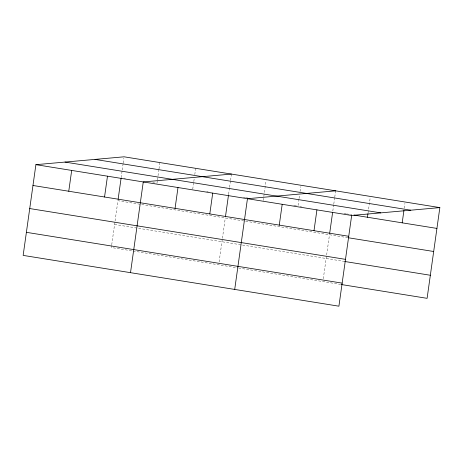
<?xml version="1.0" encoding="UTF-8"?>
<svg xmlns="http://www.w3.org/2000/svg" width="463" height="463" viewBox="0 0 463 463"><rect width="100%" height="100%" fill="white"/><g stroke="black" fill="none" stroke-linecap="round" stroke-linejoin="round"><path stroke-width="0.35" stroke-dasharray="2.31 1.74" d="M111.635 245.436L111.34 247.531L132.389 250.917M111.733 244.736L114.974 221.667M115.073 220.967L117.926 200.693L347.91 237.693M121.167 177.624L122.139 170.685M122.238 169.99L123.117 163.746M123.216 163.051L123.899 158.196M156.951 183.383L157.345 180.605M157.437 179.91L157.929 176.444M158.022 175.749L158.902 169.504M159 168.81L159.88 162.565M192.735 189.136L193.713 182.202M193.812 181.508L194.298 178.035M194.784 174.568L195.664 168.324M219.092 262.006L222.333 238.937M222.431 238.237L225.284 217.963M228.624 194.2L229.498 187.955M229.596 187.26L230.476 181.016M230.574 180.321L231.35 174.771M263.256 200.485L266.086 180.362M298.965 199.131L297.993 206.07L296.575 205.844M299.063 198.436L299.549 194.969M300.041 191.497L300.719 186.641M323.29 278.772L326.537 255.703M326.635 255.003L329.482 234.729M332.822 210.966L333.701 204.721M333.794 204.027L334.674 197.782M334.772 197.088L335.652 190.843M368.044 213.084L370.284 197.122M404.24 208.263L404.922 203.407M123.974 178.076L125.375 178.301M152.744 182.706L155.551 183.157M206.77 191.398L208.176 191.624M243.411 197.29L245.535 197.632M246.247 197.747L247.664 197.973M293.739 205.387L295.863 205.728M300.117 206.411L301.535 206.643M344.067 213.484L346.191 213.825M346.903 213.941L349.739 214.398M350.445 214.508L351.863 214.739M114.581 224.462L343.864 261.352M133.095 251.033L237.837 267.886M238.549 267.996L340.618 284.421"/><path stroke-width="0.69" d="M439.85 207.603L124.09 156.807L35.9 164.666L23.15 255.397L338.91 306.193L351.66 215.469L439.85 207.603L427.1 298.334L341.329 284.531M68.761 191.242L71.684 170.425M104.545 197.001L107.474 176.183M118.123 199.298L121.069 178.324M130.508 272.666L143.258 181.942L231.448 174.076M175.066 208.344L177.995 187.527M209.797 213.935L212.725 193.117M225.475 216.568L228.525 194.894M234.706 289.427L247.456 198.702L335.652 190.843M279.264 225.111L282.193 204.293M314.001 230.696L316.923 209.878M329.679 233.329L332.625 212.361M367.46 217.245L367.946 213.779M402.191 222.836L403.944 210.347M94.99 159.399L410.745 210.202M65.005 162.073L380.76 212.87M353.987 215.081L436.922 228.421M35.9 164.666L351.66 215.469M32.977 185.484L348.732 236.286M348.622 237.808L433.681 251.496M29.73 208.553L345.491 259.355M344.57 261.462L430.341 275.259M26.391 232.322L342.151 283.125"/></g></svg>
